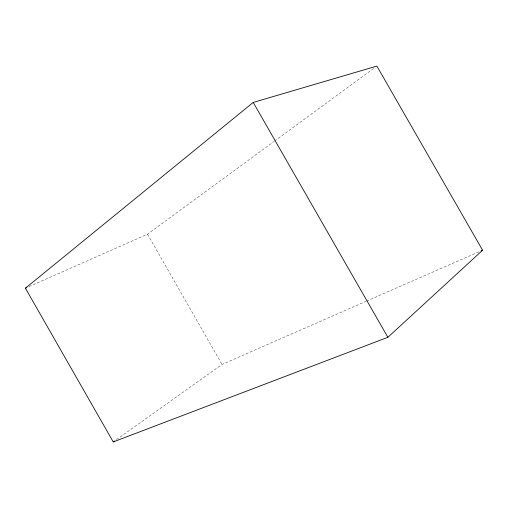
<?xml version="1.0" encoding="UTF-8"?>
<svg xmlns="http://www.w3.org/2000/svg" width="508" height="508" viewBox="0 0 508 508"><rect width="100%" height="100%" fill="white"/><g stroke="black" fill="none" stroke-linecap="round" stroke-linejoin="round"><path stroke-width="0.38" stroke-dasharray="2.54 1.91" d="M29.013 286.607L147.498 234.213L274.002 141.484M274.637 141.014L374.307 67.951M116.459 439.63L222.04 364.452L365.747 301.454M366.471 301.136L480.422 251.181M147.498 234.213L222.04 364.452"/><path stroke-width="0.76" d="M387.877 337.293L482.6 250.228L376.866 66.078L253.213 102.432L25.4 288.207L113.246 441.922L387.877 337.293L253.213 102.432M113.246 441.922L114.529 441.007M25.4 288.207L26.848 287.566M481.146 250.863L482.6 250.228"/></g></svg>
